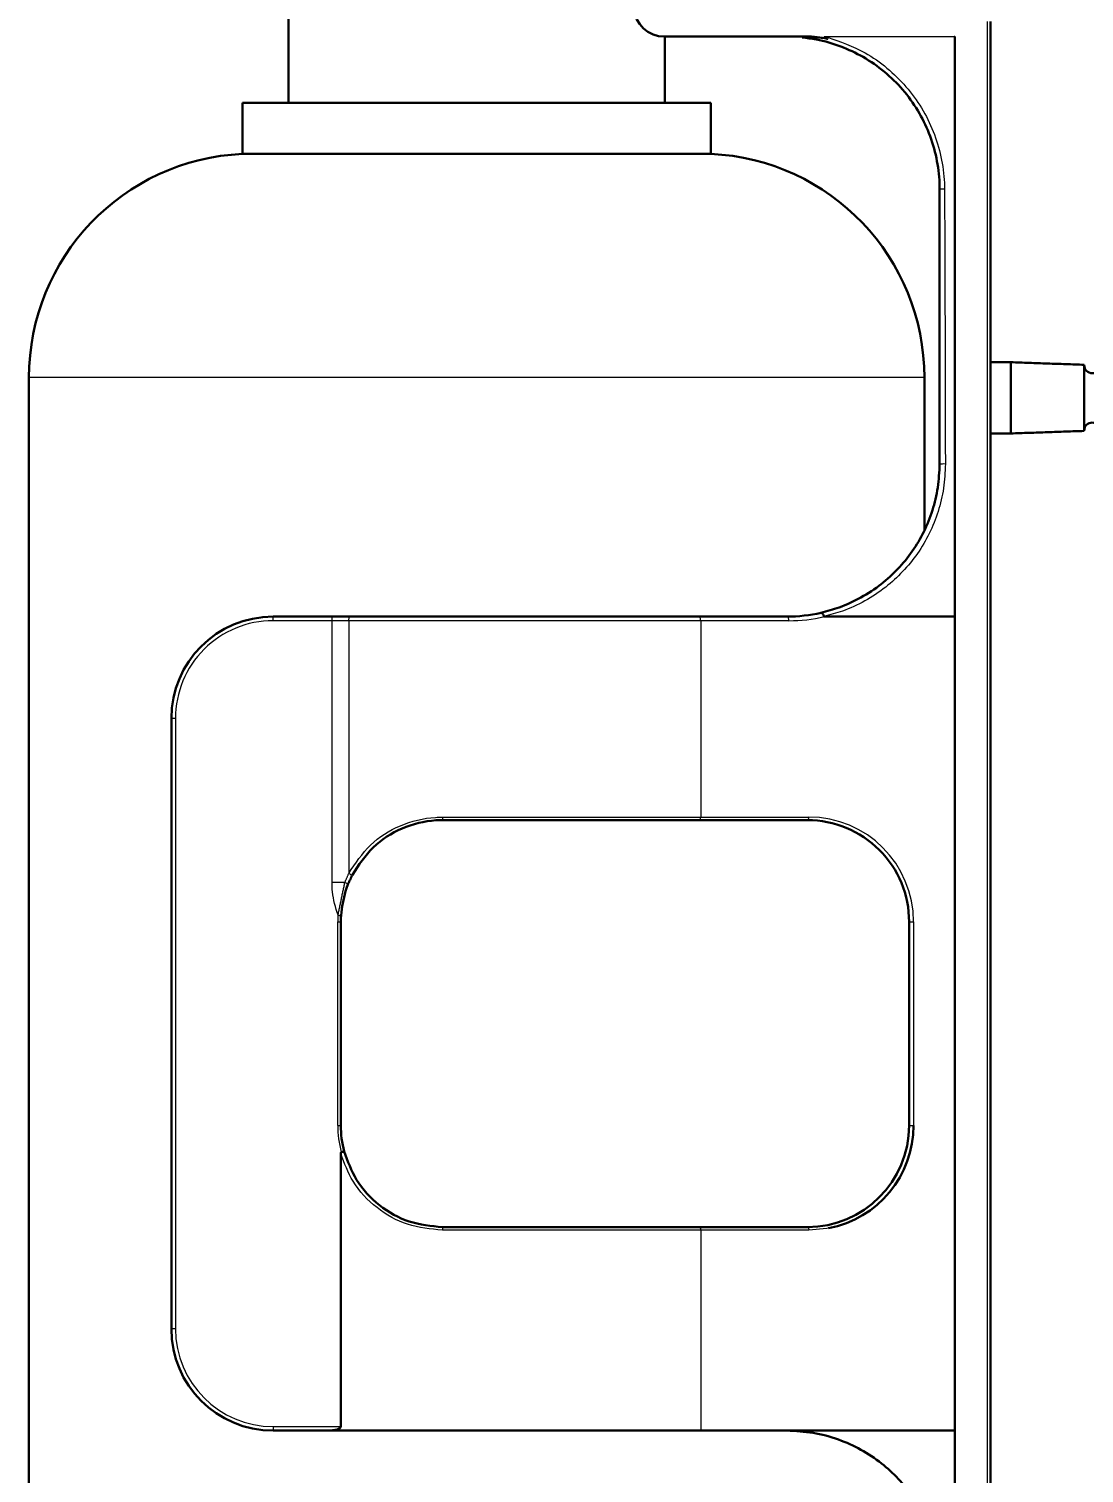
# Model space of a CAD drawing. Header units: millimetres. Extents: x 0.6 to 41.7, y 0.5 to 58.9.
# Drawn here: x 17.29 to 25.59, y 14.68 to 26.04 of the extents above; entities that cross this region are included whole.
import ezdxf

# ---------------------------------------------------------------- set-up
doc = ezdxf.new("R2010")
doc.units = ezdxf.units.MM
doc.layers.add('LEVEL0', color=179, linetype='Continuous')
doc.styles.add('SLDTEXTSTYLE0', font='TXT', dxfattribs={"width": 0.75})
doc.dimstyles.new('SLDDIMSTYLE0', dxfattribs={"dimtxt": 0.7, "dimasz": 0.6604, "dimexe": 0, "dimexo": 0.0625, "dimgap": 0.175, "dimtad": 1, "dimtoh": 1, "dimdec": 0, "dimlfac": 12.5, "dimzin": 12, "dimdsep": 46, "dimtxsty": 'Standard', "dimblk1": 'CLOSED', "dimblk2": 'CLOSED', "dimsah": 1, "dimcen": 0.09, "dimadec": 0, "dimazin": 0, "dimtfac": 1, "dimtdec": 0, "dimtofl": 0, "dimtmove": 0, "dimatfit": 3, "dimldrblk": 'CLOSED', "dimfxl": 0, "dimtolj": 1, "dimtzin": 12, "dimarcsym": 0})

# ---------------------------------------------------------------- blocks, each defined once
blk = doc.blocks.new('_CLOSED')
at = {"color": 0, "linetype": 'ByBlock', "lineweight": -2}
for p, q in [((-1, 0.166667), (0, 0)), ((-1, 0.166667), (-1, -0.166667)), ((0, 0), (-1, -0.166667)), ((0, 0), (-1, 0))]:
    blk.add_line(p, q, dxfattribs=at)
blk = doc.blocks.new('*D10')
at = {"layer": 'LEVEL0', "color": 7}
for p, q in [((21.253, 32.361), (29.204, 32.361)), ((29.004, 7.321), (29.004, 32.361)), ((24.973, 7.321), (29.204, 7.321))]:
    blk.add_line(p, q, dxfattribs=at)
at = {"layer": 'LEVEL0', "color": 7, "xscale": 0.6604, "yscale": 0.6604}
for p, rotation in [((29.004, 32.361, 0.008), 90.0000000000004), ((29.004, 7.321, 0.008), 270.0000000000004)]:
    blk.add_blockref('_CLOSED', p, dxfattribs=dict(at, rotation=rotation))
at = {"layer": 'LEVEL0', "color": 7, "insert": (28.102, 18.617), "char_height": 0.7, "attachment_point": 1, "rotation": 90, "style": 'SLDTEXTSTYLE0'}
blk.add_mtext('313', dxfattribs=at)

msp = doc.modelspace()

# ---------------------------------------------------------------- linework, layer by layer
at = {"color": 7, "linetype": 'Continuous', "lineweight": 0}
for p, q in [((24.829, 7.377), (24.829, 26.097)), ((19.225, 23.297), (17.293, 23.297)), ((24.333, 23.297), (19.225, 23.297)), ((19.213, 21.385), (19.213, 21.417)), ((19.676, 21.385), (19.213, 21.385)), ((19.676, 21.385), (19.676, 21.417)), ((19.676, 19.328), (19.676, 21.385)), ((19.808, 21.385), (19.676, 21.385)), ((22.575, 21.385), (19.808, 21.385)), ((19.808, 21.385), (19.808, 19.398)), ((22.575, 21.385), (22.575, 19.841)), ((23.268, 21.385), (22.575, 21.385)), ((18.445, 20.617), (18.413, 20.617)), ((18.445, 20.617), (18.445, 15.817)), ((20.544, 19.841), (22.575, 19.841)), ((22.575, 19.841), (23.424, 19.841)), ((19.676, 19.328), (19.777, 19.328)), ((19.721, 17.417), (19.721, 19.017)), ((19.721, 19.017), (19.745, 19.017)), ((24.213, 19.017), (24.248, 19.017)), ((24.248, 19.017), (24.248, 17.417)), ((19.721, 17.417), (19.745, 17.417)), ((24.213, 17.417), (24.248, 17.417)), ((22.575, 16.593), (20.544, 16.593)), ((22.575, 16.593), (22.575, 15.017)), ((23.424, 16.593), (22.575, 16.593)), ((18.445, 15.817), (18.413, 15.817)), ((19.213, 15.049), (19.745, 15.049)), ((19.213, 15.049), (19.213, 15.017))]:
    msp.add_line(p, q, dxfattribs=at)
at = {"color": 7, "linetype": 'Continuous', "lineweight": 30}
for p, q in [((24.853, 26.097), (24.853, 7.377)), ((22.289, 25.977), (23.434, 25.977)), ((22.661, 25.977), (22.289, 25.977)), ((24.573, 25.977), (24.573, 21.417)), ((22.653, 25.457), (18.973, 25.457)), ((18.973, 25.055), (19.983, 25.055)), ((19.983, 25.055), (22.653, 25.055)), ((25.013, 23.417), (25.013, 22.857)), ((25.589, 22.877), (25.589, 23.397)), ((19.213, 21.417), (19.676, 21.417)), ((19.676, 21.417), (19.817, 21.417)), ((19.817, 21.417), (22.559, 21.417)), ((22.559, 21.417), (23.253, 21.417)), ((24.573, 21.417), (24.573, 15.017)), ((18.413, 15.817), (18.413, 20.617)), ((22.563, 19.817), (20.545, 19.817)), ((23.413, 19.817), (22.563, 19.817)), ((19.745, 19.017), (19.745, 17.417)), ((24.213, 17.417), (24.213, 19.017)), ((19.745, 17.193), (19.745, 15.049)), ((20.545, 16.617), (22.563, 16.617)), ((22.563, 16.617), (23.413, 16.617)), ((19.646, 15.017), (19.213, 15.017)), ((22.575, 15.017), (23.253, 15.017)), ((24.573, 15.017), (24.573, 9.857))]:
    msp.add_line(p, q, dxfattribs=at)
at = {"color": 7, "linetype": 'Continuous', "lineweight": 0, "flags": 128}
for points in [[(23.567, 25.975), (23.567, 25.975), (23.567, 25.976), (23.567, 25.976), (23.567, 25.977), (23.567, 25.977), (23.567, 25.978), (23.567, 25.979), (23.567, 25.979)], [(19.808, 21.385), (19.808, 21.391), (19.809, 21.397), (19.81, 21.403), (19.811, 21.407), (19.812, 21.411), (19.814, 21.414), (19.815, 21.416), (19.817, 21.417)], [(22.575, 21.385), (22.574, 21.391), (22.573, 21.397), (22.572, 21.403), (22.57, 21.407), (22.568, 21.411), (22.565, 21.414), (22.562, 21.416), (22.559, 21.417)], [(23.268, 21.385), (23.268, 21.391), (23.267, 21.397), (23.266, 21.403), (23.264, 21.407), (23.261, 21.411), (23.259, 21.414), (23.256, 21.416), (23.253, 21.417)], [(22.563, 19.817), (22.565, 19.817), (22.567, 19.819), (22.569, 19.821), (22.571, 19.824), (22.573, 19.828), (22.574, 19.832), (22.574, 19.836), (22.575, 19.841)], [(23.413, 19.817), (23.415, 19.817), (23.417, 19.819), (23.419, 19.821), (23.421, 19.824), (23.422, 19.828), (23.424, 19.832), (23.424, 19.836), (23.424, 19.841)], [(19.723, 19.069), (19.728, 19.069), (19.732, 19.069), (19.736, 19.068), (19.74, 19.068), (19.743, 19.068), (19.745, 19.068), (19.747, 19.068), (19.747, 19.068)], [(22.563, 16.617), (22.565, 16.616), (22.567, 16.615), (22.569, 16.613), (22.571, 16.61), (22.573, 16.606), (22.574, 16.602), (22.574, 16.598), (22.575, 16.593)], [(23.413, 16.617), (23.415, 16.616), (23.417, 16.615), (23.419, 16.613), (23.421, 16.61), (23.422, 16.606), (23.424, 16.602), (23.424, 16.598), (23.424, 16.593)], [(23.58, 16.608), (23.567, 16.605), (23.424, 16.593)]]:
    msp.add_lwpolyline(points, dxfattribs=at)
at = {"color": 7, "linetype": 'Continuous', "lineweight": 30}
for centre, radius, start, end in [((22.289, 26.217), 0.24, 183.8228, 269.9996), ((19.053, 23.297), 1.76, 92.6053, 180), ((22.573, 23.297), 1.76, 0, 87.3947), ((25.653, 23.395), 0.064, 181.9992, 358.0008), ((25.653, 22.879), 0.064, 2.0014, 177.9986), ((19.213, 20.617), 0.8, 90.0001, 179.9999), ((23.253, 22.617), 1.2, 270.0002, 282.8695), ((23.413, 19.017), 0.8, 359.9998, 90.0002), ((20.545, 19.017), 0.8, 176.363, 180), ((20.545, 17.417), 0.8, 179.9999, 194.8726), ((23.413, 17.417), 0.8, 270, 359.9999), ((23.424, 17.417), 0.824, 280.8617, 359.9998), ((19.213, 15.817), 0.8, 179.9999, 269.9999)]:
    msp.add_arc(centre, radius, start, end, dxfattribs=at)
at = {"color": 7, "linetype": 'Continuous', "lineweight": 0}
for centre, radius, start, end in [((24.48, 23.925), 0.853, 89.2652, 91.85), ((24.484, 20.778), 1.839, 89.5484, 90.9586), ((19.213, 20.617), 0.768, 89.9998, 180), ((23.268, 22.617), 1.232, 270.0001, 283.0875), ((20.626, 19.835), 0.0827, 175.8601, 192.5963), ((23.424, 19.017), 0.824, 0, 89.9999), ((19.82, 19.412), 0.095, 242.9613, 260.3648), ((19.845, 19.449), 0.0632, 234.5671, 262.0438), ((20.545, 19.017), 0.824, 176.3628, 180.0005), ((20.545, 17.417), 0.824, 180.0001, 194.8063), ((20.626, 16.599), 0.0827, 167.4005, 184.1424), ((19.213, 15.817), 0.768, 180.0001, 269.9999)]:
    msp.add_arc(centre, radius, start, end, dxfattribs=at)
at = {"color": 7, "linetype": 'Continuous', "lineweight": 30}
for points in [[(19.333, 26.337), (19.333, 25.457)], [(22.293, 25.457), (22.293, 25.977)], [(18.973, 25.457), (18.973, 25.055)], [(22.653, 25.055), (22.653, 25.457)], [(24.453, 22.617), (24.453, 24.777)], [(25.013, 23.417), (24.853, 23.417)], [(25.589, 23.397), (25.013, 23.417)], [(17.293, 23.297), (17.293, 9.697)], [(24.333, 22.096), (24.333, 23.297)], [(24.853, 22.857), (25.013, 22.857)], [(25.013, 22.857), (25.589, 22.877)], [(23.547, 21.417), (24.573, 21.417)], [(19.836, 19.387), (19.804, 19.318)], [(19.745, 15.017), (19.646, 15.017)], [(23.253, 15.017), (24.573, 15.017)]]:
    msp.add_open_spline(points, degree=1, dxfattribs=at)
for points, knots in [([(23.372, 25.974), (23.372, 25.975), (23.373, 25.976), (23.373, 25.977), (23.373, 25.977)], [0, 0, 0, 0, 0.927062, 1, 1, 1, 1]), ([(23.372, 25.971), (23.372, 25.972), (23.372, 25.973), (23.372, 25.974), (23.372, 25.974)], [0, 0, 0, 0, 0.542868, 1, 1, 1, 1]), ([(24.453, 24.777), (24.453, 24.793), (24.452, 24.875), (24.432, 25.025), (24.375, 25.218), (24.285, 25.4), (24.167, 25.563), (24.021, 25.706), (23.857, 25.82), (23.676, 25.905), (23.513, 25.953), (23.409, 25.966), (23.372, 25.971)], [0, 0, 0, 0, 0.027459, 0.140043, 0.255876, 0.368033, 0.483434, 0.59662, 0.71309, 0.822769, 0.935427, 1, 1, 1, 1]), ([(23.434, 25.977), (23.445, 25.977), (23.485, 25.976), (23.525, 25.969), (23.553, 25.964)], [0, 0, 0, 0, 0.288896, 1, 1, 1, 1]), ([(23.575, 25.958), (23.574, 25.958), (23.572, 25.959), (23.565, 25.961), (23.558, 25.962), (23.553, 25.964)], [0, 0, 0, 0, 0.017896, 0.269626, 1, 1, 1, 1]), ([(25.589, 23.395), (25.589, 23.389), (25.589, 23.369), (25.589, 23.326), (25.589, 23.261), (25.589, 23.18), (25.589, 23.094), (25.589, 23.013), (25.589, 22.947), (25.589, 22.904), (25.589, 22.884), (25.589, 22.879)], [0, 0, 0, 0, 0.030153, 0.116979, 0.249999, 0.413176, 0.586824, 0.750001, 0.883021, 0.969847, 1, 1, 1, 1]), ([(23.52, 21.447), (23.568, 21.46), (23.677, 21.489), (23.837, 21.564), (23.993, 21.666), (24.128, 21.79), (24.241, 21.928), (24.333, 22.084), (24.401, 22.252), (24.444, 22.432), (24.45, 22.555), (24.453, 22.617)], [0, 0, 0, 0, 0.091873, 0.208811, 0.327963, 0.436844, 0.548224, 0.658757, 0.77127, 0.88527, 1, 1, 1, 1]), ([(23.542, 21.418), (23.542, 21.421), (23.54, 21.428), (23.536, 21.437), (23.531, 21.443), (23.526, 21.447), (23.522, 21.447), (23.521, 21.447), (23.52, 21.447)], [0, 0, 0, 0, 0.269464, 0.518939, 0.729666, 0.893794, 0.965752, 1, 1, 1, 1]), ([(23.542, 21.418), (23.542, 21.418), (23.543, 21.418), (23.543, 21.418), (23.543, 21.417), (23.545, 21.417), (23.546, 21.417), (23.547, 21.417)], [0, 0, 0, 0, 0.030371, 0.068682, 0.137768, 0.425855, 1, 1, 1, 1]), ([(20.545, 19.817), (20.528, 19.817), (20.419, 19.814), (20.222, 19.765), (19.986, 19.616), (19.886, 19.463), (19.836, 19.387)], [0, 0, 0, 0, 0.060692, 0.375894, 0.687627, 1, 1, 1, 1]), ([(19.804, 19.318), (19.797, 19.299), (19.766, 19.218), (19.755, 19.132), (19.747, 19.068)], [0, 0, 0, 0, 0.245113, 1, 1, 1, 1]), ([(19.745, 17.193), (19.745, 17.196), (19.746, 17.199), (19.746, 17.203), (19.747, 17.205), (19.748, 17.206), (19.748, 17.206), (19.749, 17.206), (19.749, 17.206)], [0, 0, 0, 0, 0.559306, 0.705329, 0.861437, 0.92434, 0.976312, 1, 1, 1, 1]), ([(19.749, 17.206), (19.751, 17.207), (19.756, 17.208), (19.763, 17.21), (19.768, 17.211), (19.771, 17.211), (19.772, 17.212), (19.772, 17.212), (19.772, 17.212)], [0, 0, 0, 0, 0.329872, 0.622599, 0.845455, 0.97352, 0.998247, 1, 1, 1, 1]), ([(19.772, 17.212), (19.8, 17.135), (19.859, 16.973), (20.04, 16.78), (20.277, 16.643), (20.456, 16.626), (20.545, 16.617)], [0, 0, 0, 0, 0.231233, 0.49033, 0.744169, 1, 1, 1, 1]), ([(19.745, 15.049), (19.745, 15.048), (19.745, 15.045), (19.742, 15.04), (19.733, 15.032), (19.701, 15.02), (19.669, 15.018), (19.646, 15.017)], [0, 0, 0, 0, 0.03382, 0.07557, 0.148687, 0.367488, 1, 1, 1, 1]), ([(19.745, 15.017), (19.863, 15.017), (20.102, 15.017), (20.458, 15.017), (20.695, 15.017), (20.813, 15.017)], [0, 0, 0, 0, 0.33168, 0.670084, 1, 1, 1, 1]), ([(20.813, 15.017), (20.939, 15.017), (21.185, 15.017), (21.548, 15.017), (21.901, 15.017), (22.242, 15.017), (22.465, 15.017), (22.575, 15.017)], [0, 0, 0, 0, 0.214107, 0.418906, 0.619489, 0.813839, 1, 1, 1, 1]), ([(24.453, 13.817), (24.45, 13.878), (24.444, 14), (24.402, 14.178), (24.335, 14.345), (24.245, 14.5), (24.132, 14.64), (23.995, 14.766), (23.837, 14.871), (23.656, 14.953), (23.459, 15.006), (23.321, 15.013), (23.253, 15.017)], [0, 0, 0, 0, 0.097384, 0.194118, 0.289335, 0.383017, 0.479578, 0.574304, 0.678268, 0.780546, 0.89066, 1, 1, 1, 1])]:
    msp.add_open_spline(points, degree=3, knots=knots, dxfattribs=at)
at = {"color": 7, "linetype": 'Continuous', "lineweight": 0}
for points, knots in [([(23.575, 25.958), (23.539, 25.962), (23.471, 25.969), (23.404, 25.973), (23.372, 25.974)], [0, 0, 0, 0, 0.5320842, 1, 1, 1, 1]), ([(23.553, 25.964), (23.551, 25.965), (23.548, 25.967), (23.545, 25.97), (23.544, 25.972), (23.544, 25.974), (23.544, 25.975), (23.545, 25.976), (23.546, 25.976), (23.549, 25.978), (23.556, 25.979), (23.562, 25.979), (23.567, 25.979)], [0, 0, 0, 0, 0.18414, 0.287186, 0.327824, 0.352968, 0.378184, 0.412955, 0.447404, 0.479142, 0.632882, 1, 1, 1, 1]), ([(23.567, 25.975), (23.562, 25.975), (23.556, 25.976), (23.549, 25.975), (23.546, 25.975), (23.546, 25.974), (23.545, 25.974), (23.545, 25.974), (23.545, 25.973), (23.545, 25.973), (23.546, 25.973), (23.547, 25.971), (23.552, 25.968), (23.562, 25.963), (23.57, 25.96), (23.575, 25.958)], [0, 0, 0, 0, 0.242462, 0.356951, 0.375198, 0.384067, 0.390916, 0.396732, 0.400909, 0.408738, 0.411611, 0.432167, 0.493759, 0.763043, 1, 1, 1, 1]), ([(23.567, 25.979), (23.733, 25.979), (24.067, 25.978), (24.402, 25.977), (24.571, 25.977), (24.573, 25.977)], [0, 0, 0, 0, 0.495579, 0.996033, 1, 1, 1, 1]), ([(24.573, 25.977), (24.571, 25.977), (24.402, 25.976), (24.067, 25.976), (23.733, 25.975), (23.567, 25.975)], [0, 0, 0, 0, 0.003957, 0.504421, 1, 1, 1, 1]), ([(23.567, 25.975), (23.67, 25.938), (23.839, 25.879), (24.042, 25.734), (24.192, 25.588), (24.315, 25.419), (24.408, 25.233), (24.469, 25.034), (24.489, 24.879), (24.491, 24.794), (24.491, 24.777)], [0, 0, 0, 0, 0.200528, 0.329468, 0.458478, 0.586152, 0.713804, 0.841564, 0.969336, 1, 1, 1, 1]), ([(24.491, 24.777), (24.491, 24.756), (24.492, 24.649), (24.494, 24.201), (24.496, 23.503), (24.497, 22.889), (24.498, 22.617)], [0, 0, 0, 0, 0.029625, 0.148127, 0.622145, 1, 1, 1, 1]), ([(24.498, 22.617), (24.495, 22.554), (24.49, 22.427), (24.445, 22.243), (24.376, 22.07), (24.282, 21.911), (24.166, 21.769), (24.028, 21.642), (23.868, 21.537), (23.703, 21.46), (23.592, 21.431), (23.542, 21.418)], [0, 0, 0, 0, 0.114778, 0.228864, 0.341293, 0.451831, 0.56309, 0.671957, 0.791034, 0.90799, 1, 1, 1, 1]), ([(19.808, 19.398), (19.86, 19.477), (19.964, 19.634), (20.209, 19.787), (20.413, 19.838), (20.525, 19.84), (20.544, 19.841)], [0, 0, 0, 0, 0.311704, 0.623456, 0.939184, 1, 1, 1, 1]), ([(19.723, 19.069), (19.704, 19.13), (19.679, 19.215), (19.676, 19.303), (19.676, 19.328)], [0, 0, 0, 0, 0.720412, 1, 1, 1, 1]), ([(20.544, 16.593), (20.451, 16.602), (20.266, 16.62), (20.02, 16.76), (19.835, 16.957), (19.773, 17.119), (19.745, 17.193)], [0, 0, 0, 0, 0.259556, 0.516745, 0.778707, 1, 1, 1, 1])]:
    msp.add_open_spline(points, degree=3, knots=knots, dxfattribs=at)
for points in [[(19.723, 19.069), (19.777, 19.328)], [(19.777, 19.328), (19.808, 19.398)]]:
    msp.add_open_spline(points, degree=1, dxfattribs=at)

# ---------------------------------------------------------------- dimensions: what is measured, and where the dimension line sits
at = {"layer": 'LEVEL0', "color": 7}
dim = msp.add_linear_dim(base=(29.004, 32.361), p1=(24.773, 7.321), p2=(21.053, 32.361), angle=90, dimstyle='SLDDIMSTYLE0', dxfattribs=at)
dim.commit()
dim.dimension.update_dxf_attribs({"geometry": '*D10', "text_midpoint": (29.004, 19.393), "dimtype": 160})

doc.saveas('drawing.dxf')
